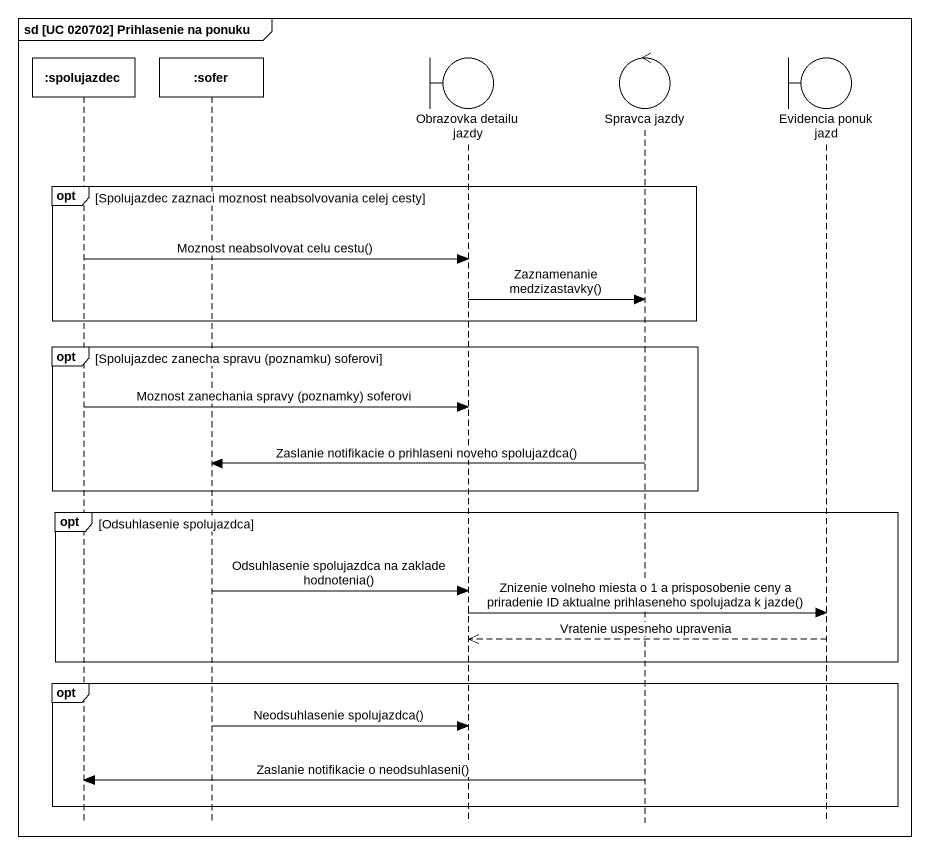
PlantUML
@startuml
mainframe sd [UC 020702] Prihlasenie na ponuku
hide footbox
participant ":spolujazdec" as spolujazdec
participant ":sofer" as sofer
boundary "Obrazovka detailu jazdy" as Obrazovka_detailu_jazdy
control "Spravca jazdy" as Spravca_jazdy
boundary "Evidencia ponuk jazd" as Evidencia_ponuk_jazd

opt Spolujazdec zaznaci moznost neabsolvovania celej cesty
  spolujazdec -> Obrazovka_detailu_jazdy : Moznost neabsolvovat celu cestu()
  Obrazovka_detailu_jazdy -> Spravca_jazdy : Zaznamenanie medzizastavky()
end
opt Spolujazdec zanecha spravu (poznamku) soferovi
  spolujazdec -> Obrazovka_detailu_jazdy : Moznost zanechania spravy (poznamky) soferovi
  Spravca_jazdy -> sofer : Zaslanie notifikacie o prihlaseni noveho spolujazdca()
end
opt Odsuhlasenie spolujazdca
  sofer -> Obrazovka_detailu_jazdy : Odsuhlasenie spolujazdca na zaklade hodnotenia()
  Obrazovka_detailu_jazdy -> Evidencia_ponuk_jazd : Znizenie volneho miesta o 1 a prisposobenie ceny a priradenie ID aktualne prihlaseneho spolujadza k jazde()
  Evidencia_ponuk_jazd -->> Obrazovka_detailu_jazdy : Vratenie uspesneho upravenia
end
opt
  sofer -> Obrazovka_detailu_jazdy : Neodsuhlasenie spolujazdca()
  Spravca_jazdy -> spolujazdec : Zaslanie notifikacie o neodsuhlaseni()
end
@enduml
